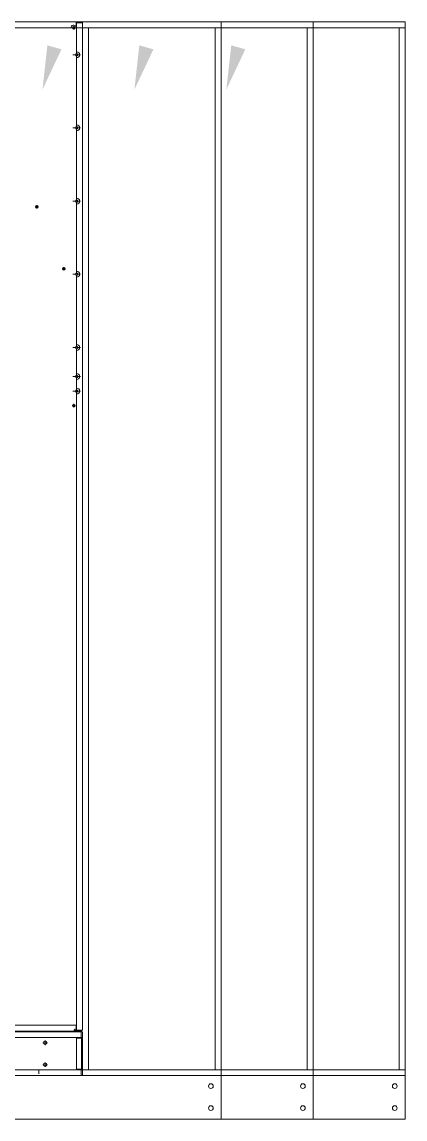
# Model space of a CAD drawing. Header units: millimetres. Extents: x -662582 to 33115, y -140469 to 24125.
# Drawn here: x -648261 to -646954, y -134742 to -130993 of the extents above; entities that cross this region are included whole.
import ezdxf

# ---------------------------------------------------------------- set-up
doc = ezdxf.new("R2010")
doc.units = ezdxf.units.MM
doc.linetypes.add('DASHDOT', pattern=[18.5, 12, -3, 0.5, -3])
doc.layers.add('냉각탑_dim', color=1, linetype='Continuous')

# ---------------------------------------------------------------- blocks, each defined once
blk = doc.blocks.new('1')
at = {"color": 7, "lineweight": 20}
for p, q in [((17639.2, 13410.4), (18391.2, 13410.4)), ((18143.2, 13390.4), (18374.2, 13390.4)), ((18393.2, 13406.9), (18393.2, 13308.4)), ((18413.2, 13406.9), (18413.2, 9965.9)), ((18433.2, 13390.4), (18433.2, 9830.4)), ((18393.2, 13288.4), (18393.2, 13058.4)), ((18393.2, 13038.4), (18393.2, 12808.4)), ((18393.2, 12788.4), (18393.2, 12558.4)), ((18393.2, 12538.4), (18393.2, 12308.4)), ((18393.2, 12288.4), (18393.2, 12209.4)), ((18393.2, 12189.4), (18393.2, 12159.4)), ((18393.2, 12139.4), (18393.2, 9965.9)), ((17639.2, 9982.4), (18391.2, 9982.4)), ((16015.2, 9940.4), (18413.2, 9940.4)), ((18408.5, 9960.4), (16019.9, 9960.4)), ((16019.9, 9940.4), (18408.5, 9940.4)), ((18373.2, 9962), (17223.2, 9962)), ((18384.2, 9962.4), (18148.2, 9962.4)), ((18393.2, 9938.4), (18393.2, 9832.4)), ((18410, 9832.4), (18410, 9938.4)), ((18413.2, 9938.4), (18413.2, 9832.4)), ((18413.2, 9832.4), (18413.2, 9938.4)), ((18408.5, 9830.4), (16019.9, 9830.4)), ((18413.2, 9830.4), (18264.2, 9830.4)), ((18413.2, 9810.4), (16015.2, 9810.4)), ((16019.9, 9810.4), (18408.5, 9810.4))]:
    blk.add_line(p, q, dxfattribs=at)
at = {"color": 7, "linetype": 'DASHDOT', "lineweight": 20, "ltscale": 0.292499}
for p, q in [((18389.1, 13390.4), (18377.4, 13390.4)), ((18263.5, 12778.9), (18251.8, 12778.9)), ((18355, 12566.8), (18343.3, 12566.8)), ((18349.2, 12572.6), (18349.2, 12560.9)), ((18389.1, 12099.4), (18377.4, 12099.4))]:
    blk.add_line(p, q, dxfattribs=at)
at = {"color": 7, "linetype": 'DASHDOT', "lineweight": 20, "ltscale": 0.292505}
for p, q in [((18383.2, 13396.3), (18383.2, 13384.6)), ((18257.7, 12784.8), (18257.7, 12773.1)), ((18383.2, 12105.3), (18383.2, 12093.6))]:
    blk.add_line(p, q, dxfattribs=at)
at = {"color": 7, "lineweight": 20, "ltscale": 0.4625}
for p, q in [((18391.2, 13410.4), (18409.7, 13410.4)), ((18409.7, 13408.4), (18391.2, 13408.4))]:
    blk.add_line(p, q, dxfattribs=at)
at = {"color": 7, "lineweight": 20, "ltscale": 0.0875}
for p, q in [((18391.2, 13410.4), (18391.2, 13406.9)), ((18413.2, 13406.9), (18409.7, 13406.9)), ((18413.2, 9965.9), (18409.7, 9965.9))]:
    blk.add_line(p, q, dxfattribs=at)
at = {"color": 7, "lineweight": 20, "ltscale": 0.309422}
blk.add_line((18391.2, 13394.6), (18391.2, 13406.9), dxfattribs=at)
at = {"color": 7, "lineweight": 20, "ltscale": 0.4125}
for p, q in [((18393.2, 13406.9), (18409.7, 13406.9)), ((18409.7, 9965.9), (18393.2, 9965.9))]:
    blk.add_line(p, q, dxfattribs=at)
at = {"color": 7, "lineweight": 20, "ltscale": 0.05}
for p, q in [((18409.7, 13410.4), (18409.7, 13408.4)), ((18398.2, 9962.4), (18398.2, 9964.4)), ((18409.7, 9962.4), (18409.7, 9964.4)), ((18410, 9940.4), (18410, 9938.4)), ((18413.2, 9938.4), (18413.2, 9940.4)), ((18410, 9832.4), (18410, 9830.4)), ((18413.2, 9830.4), (18413.2, 9832.4))]:
    blk.add_line(p, q, dxfattribs=at)
at = {"lineweight": 20}
for p, q in [((18409.7, 13410.4), (19513.2, 13410.4)), ((18413.2, 13406.9), (18413.2, 13410.4)), ((18413.2, 13390.4), (19513.2, 13390.4)), ((19493.2, 13390.4), (19493.2, 9830.4)), ((19513.2, 13410.4), (19513.2, 9810.4)), ((19513.2, 9830.4), (18413.2, 9830.4)), ((18413.2, 9810.4), (13513.2, 9810.4)), ((19513.2, 9810.4), (18413.2, 9810.4)), ((11313.2, 9662.1), (19513.2, 9662.1))]:
    blk.add_line(p, q, dxfattribs=at)
at = {"color": 7, "lineweight": 20, "ltscale": 0.0375}
for p, q in [((18409.7, 13408.4), (18409.7, 13406.9)), ((18410, 9938.4), (18408.5, 9938.4)), ((18409.7, 9964.4), (18409.7, 9965.9))]:
    blk.add_line(p, q, dxfattribs=at)
at = {"color": 7, "linetype": 'DASHDOT', "lineweight": 20}
for p, q in [((18393.2, 13311.4), (18393.2, 13285.4)), ((18406.2, 13298.4), (18380.2, 13298.4)), ((18406.2, 13048.4), (18380.2, 13048.4)), ((18393.2, 13061.4), (18393.2, 13035.4)), ((18406.2, 12798.4), (18380.2, 12798.4)), ((18393.2, 12811.4), (18393.2, 12785.4)), ((18393.2, 12561.4), (18393.2, 12535.4)), ((18406.2, 12548.4), (18380.2, 12548.4)), ((18406.2, 12298.4), (18380.2, 12298.4)), ((18393.2, 12311.4), (18393.2, 12285.4)), ((18406.2, 12199.4), (18380.2, 12199.4)), ((18393.2, 12212.4), (18393.2, 12186.4)), ((18406.2, 12149.4), (18380.2, 12149.4)), ((18393.2, 12162.4), (18393.2, 12136.4))]:
    blk.add_line(p, q, dxfattribs=at)
at = {"color": 7, "lineweight": 20, "ltscale": 0.319497}
blk.add_line((18391.2, 9982.4), (18391.2, 9969.7), dxfattribs=at)
at = {"color": 7, "lineweight": 20, "ltscale": 0.010005}
for p, q in [((18278.2, 9962), (18278.2, 9962.4)), ((18328.7, 9962), (18328.7, 9962.4)), ((18342.7, 9962), (18342.7, 9962.4))]:
    blk.add_line(p, q, dxfattribs=at)
at = {"color": 7, "lineweight": 20, "ltscale": 0.04}
blk.add_line((18373.2, 9960.4), (18373.2, 9962), dxfattribs=at)
at = {"color": 7, "lineweight": 20, "ltscale": 0.250004}
blk.add_line((18383.2, 9962), (18373.2, 9962), dxfattribs=at)
at = {"color": 7, "lineweight": 20, "ltscale": 0.25}
blk.add_line((18393.2, 9962), (18383.2, 9962), dxfattribs=at)
at = {"color": 7, "lineweight": 20, "ltscale": 0.175}
for p, q in [((18384.2, 9962.4), (18398.2, 9962.4)), ((18391.2, 9964.4), (18398.2, 9964.4))]:
    blk.add_line(p, q, dxfattribs=at)
at = {"color": 7, "lineweight": 20, "ltscale": 0.164795}
blk.add_line((18384.6, 9964.4), (18391.2, 9964.4), dxfattribs=at)
at = {"color": 7, "lineweight": 20, "ltscale": 0.01}
blk.add_line((18393.2, 9962), (18393.2, 9962.4), dxfattribs=at)
at = {"color": 7, "lineweight": 20, "ltscale": 0.3825}
for p, q in [((18408.5, 9938.4), (18393.2, 9938.4)), ((18408.5, 9940.4), (18408.5, 9955.7)), ((18393.2, 9832.4), (18408.5, 9832.4)), ((18408.5, 9815.1), (18408.5, 9830.4))]:
    blk.add_line(p, q, dxfattribs=at)
at = {"color": 7, "lineweight": 20, "ltscale": 0.2875}
for p, q in [((18398.2, 9964.4), (18409.7, 9964.4)), ((18409.7, 9962.4), (18398.2, 9962.4))]:
    blk.add_line(p, q, dxfattribs=at)
at = {"color": 7, "lineweight": 20, "ltscale": 0.1175}
for p, q in [((18413.2, 9960.4), (18408.5, 9960.4)), ((18408.5, 9960.4), (18408.5, 9955.7)), ((18413.2, 9832.4), (18408.5, 9832.4)), ((18408.5, 9810.4), (18408.5, 9815.1))]:
    blk.add_line(p, q, dxfattribs=at)
at = {"color": 7, "lineweight": 20, "ltscale": 0.08}
for p, q in [((18410, 9938.4), (18413.2, 9938.4)), ((18413.2, 9832.4), (18410, 9832.4))]:
    blk.add_line(p, q, dxfattribs=at)
at = {"color": 7, "lineweight": 20, "ltscale": 0.16}
for p, q in [((18413.2, 9960.4), (18413.2, 9954)), ((18413.2, 9816.8), (18413.2, 9810.4))]:
    blk.add_line(p, q, dxfattribs=at)
at = {"color": 7, "lineweight": 20, "ltscale": 0.39}
for p, q in [((18413.2, 9954), (18413.2, 9938.4)), ((18413.2, 9832.4), (18413.2, 9816.8))]:
    blk.add_line(p, q, dxfattribs=at)
at = {"color": 7, "lineweight": 20, "ltscale": 0.34}
for p, q in [((18413.2, 9940.4), (18413.2, 9954)), ((18264.2, 9830.4), (18264.2, 9816.8)), ((18413.2, 9816.8), (18413.2, 9830.4))]:
    blk.add_line(p, q, dxfattribs=at)
at = {"color": 7, "lineweight": 20, "ltscale": 0.000462809}
blk.add_line((18413.2, 9950.9), (18413.2, 9950.9), dxfattribs=at)
at = {"color": 7, "linetype": 'DASHDOT', "lineweight": 20, "ltscale": 0.389996}
for p, q in [((18293.5, 9922.9), (18277.9, 9922.9)), ((18293.5, 9847.9), (18277.9, 9847.9))]:
    blk.add_line(p, q, dxfattribs=at)
at = {"color": 7, "linetype": 'DASHDOT', "lineweight": 20, "ltscale": 0.39}
for p, q in [((18285.7, 9930.7), (18285.7, 9915.1)), ((18285.7, 9855.7), (18285.7, 9840.1))]:
    blk.add_line(p, q, dxfattribs=at)
at = {"color": 7, "lineweight": 20, "ltscale": 0.000447819}
blk.add_line((18403.7, 9810.4), (18403.7, 9810.4), dxfattribs=at)
at = {"color": 7, "lineweight": 20, "ltscale": 0.00043427}
blk.add_line((18413.2, 9820), (18413.2, 9820), dxfattribs=at)
at = {"color": 0, "lineweight": 20}
blk.add_line((19513.2, 9662.1), (19513.2, 9810.4), dxfattribs=at)
at = {"color": 7, "lineweight": 20}
for centre, radius in [((18383.2, 13390.4), 4.5), ((18383.2, 13390.4), 3), ((18393.2, 13298.4), 4.5), ((18393.2, 13298.4), 3), ((18393.2, 13048.4), 4.5), ((18393.2, 13048.4), 3), ((18257.7, 12778.9), 4.5), ((18257.7, 12778.9), 3), ((18393.2, 12798.4), 4.5), ((18393.2, 12798.4), 3), ((18349.2, 12566.8), 4.5), ((18349.2, 12566.8), 3), ((18393.2, 12548.4), 4.5), ((18393.2, 12298.4), 4.5), ((18393.2, 12199.4), 4.5), ((18393.2, 12199.4), 3), ((18393.2, 12149.4), 4.5), ((18393.2, 12149.4), 3), ((18383.2, 12099.4), 4.5), ((18383.2, 12099.4), 3), ((18285.7, 9922.9), 6), ((18285.7, 9847.9), 6)]:
    blk.add_circle(centre, radius, dxfattribs=at)
at = {"lineweight": 20}
for centre in [(19478.2, 9774.6), (19478.2, 9699.6)]:
    blk.add_circle(centre, 8, dxfattribs=at)
at = {"color": 7, "lineweight": 20}
for centre, radius, start, end in [((18383.2, 13390.4), 9, 27.266, 180), ((18409.7, 13406.9), 3.5, 0, 90), ((18409.7, 13406.9), 1.5, 0, 90), ((18409.7, 13373.9), 3.5, 359.7619, 0), ((18409.7, 13364.9), 3.5, 0, 0.2381), ((18393.2, 13298.4), 10, 270, 90), ((18393.2, 13048.4), 10, 270, 90), ((18393.2, 12798.4), 10, 270, 90), ((18393.2, 12548.4), 10, 270, 90), ((18393.2, 12298.4), 10, 270, 90), ((18409.7, 12231.9), 3.5, 359.762, 0), ((18409.7, 12222.9), 3.5, 0, 0.238), ((18393.2, 12199.4), 10, 270, 90), ((18393.2, 12149.4), 10, 270, 90), ((18409.7, 12125.9), 3.5, 359.762, 0), ((18409.7, 12116.9), 3.5, 0, 0.2381), ((18409.7, 12081.9), 3.5, 359.7619, 0), ((18391.2, 9962.7), 7, 90, 152.0594), ((18254.6, 9816.8), 6.4, 269.7608, 270), ((18316.8, 9816.8), 6.4, 270, 270.229), ((18368.5, 9815.1), 4.7, 270, 270.2728)]:
    blk.add_arc(centre, radius, start, end, dxfattribs=at)
blk.add_open_spline([(18385, 9965.9), (18384.9, 9965.4), (18384.7, 9964.9), (18384.6, 9964.4), (18384.4, 9963.5), (18384.3, 9962.9), (18384.3, 9962.7), (18384.2, 9962.5), (18384.2, 9962.5), (18384.2, 9962.4), (18384.2, 9962.4), (18384.2, 9962.4)], degree=5, knots=[0, 0, 0, 0, 0, 0, 5.019575, 5.019575, 5.019575, 8.671425, 8.671425, 8.671425, 8.70839, 8.70839, 8.70839, 8.70839, 8.70839, 8.70839], dxfattribs=at)
at = {"layer": '냉각탑_dim', "lineweight": 20}
blk.add_solid([(18968.5, 13316.9), (18903.7, 13179.3), (18920.4, 13330.5)], dxfattribs=at)

msp = doc.modelspace()

# ---------------------------------------------------------------- block references
at = {"lineweight": 5}
for p in [(-667094.5, -144403.9), (-666780.9, -144403.9), (-666467.4, -144403.9)]:
    msp.add_blockref('1', p, dxfattribs=at)

doc.saveas('drawing.dxf')
